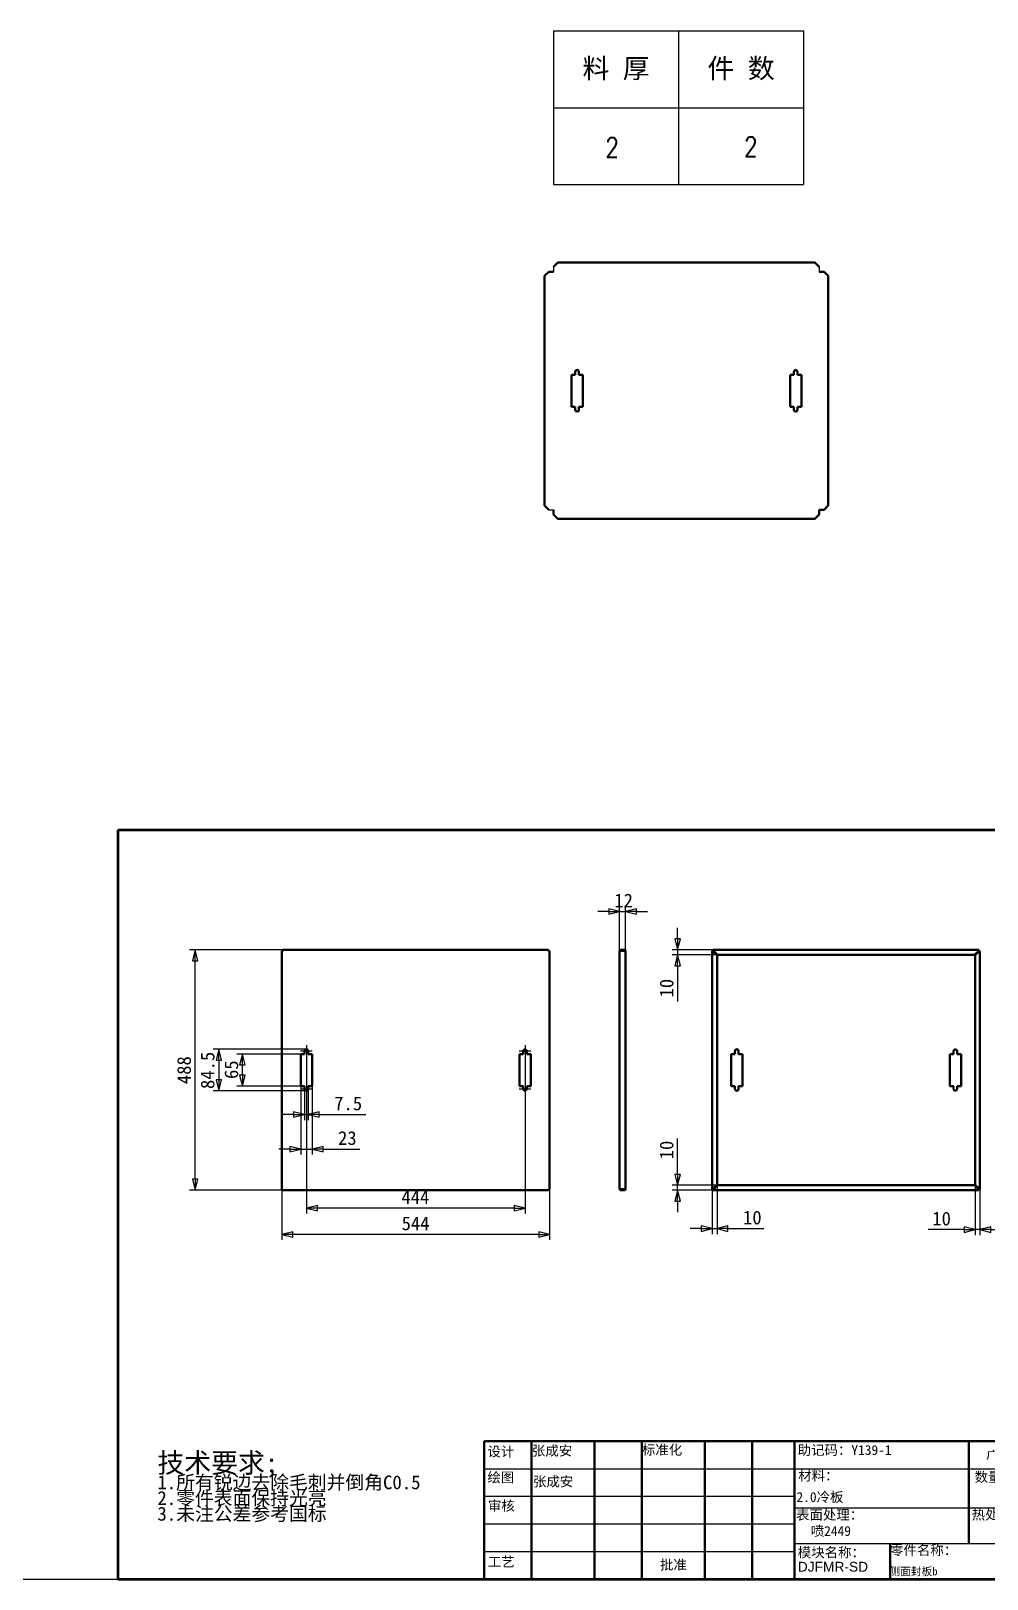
# Model space of a CAD drawing. Header units: millimetres. Extents: x 1521 to 290450, y -90694 to 6693.
# Drawn here: x 13728 to 15669, y 2398 to 5541 of the extents above; entities that cross this region are included whole.
import ezdxf
from ezdxf.enums import TextEntityAlignment as Align

# ---------------------------------------------------------------- set-up
doc = ezdxf.new("R2010")
doc.units = ezdxf.units.MM
doc.linetypes.add('CHAIN', pattern=[0.3543, 0.2362, -0.0295, 0.0591, -0.0295])
for name, color, linetype, lineweight, true_color in [('中心标记 (ISO)', 1, 'Continuous', 25, 0xff0000), ('中心线 (ISO)', 1, 'Continuous', 25, 0xff0000), ('尺寸 (ISO)', 5, 'Continuous', 25, 0x0000ff)]:
    doc.layers.add(name, color=color, linetype=linetype, lineweight=lineweight, true_color=true_color)
for name, color, linetype, lineweight in [('可见 (ISO)', 7, 'Continuous', 50), ('图框 (ISO)', 7, 'Continuous', 70), ('标题 (ISO)', 7, 'Continuous', 50), ('符号 (ISO)', 7, 'Continuous', 25)]:
    doc.layers.add(name, color=color, linetype=linetype, lineweight=lineweight)
doc.styles.add('DIM', font='romans.shx', dxfattribs={"width": 0.8, "bigfont": 'bigfont.shx'})
doc.styles.get("Standard").update_dxf_attribs({"font": 'arial.ttf'})
doc.styles.add('文本样式126', font='simfang.ttf', dxfattribs={"width": 1.3})
doc.styles.add('文本样式19', font='tahoma.ttf')
doc.styles.add('文本样式91', font='simfang.ttf')
doc.styles.add('注释文本 (ISO)', font='simfang.ttf')
doc.dimstyles.new('默认 (GB)', dxfattribs={"dimscale": 11.111111, "dimtxt": 2.5, "dimasz": 2, "dimexe": 1, "dimexo": 0, "dimgap": 0.75, "dimtad": 1, "dimtoh": 1, "dimrnd": 1e-08, "dimdsep": 46, "dimtxsty": '注释文本 (ISO)', "dimblk": 'Filled-2', "dimcen": 0.09, "dimdle": 10, "dimclrd": 256, "dimclre": 256, "dimclrt": 256, "dimaunit": 1, "dimadec": 3, "dimazin": 2, "dimtfac": 0.52, "dimtmove": 0, "dimatfit": 3, "dimldrblk": 'Filled-1', "dimfxl": 0, "dimtolj": 1, "dimlwd": -1, "dimlwe": -1, "dimarcsym": 0})

# ---------------------------------------------------------------- blocks, each defined once
blk = doc.blocks.new('图框 A3-A4')
at = {"layer": '图框 (ISO)'}
for p, q in [((287, 200), (10, 200)), ((10, 200), (10, 10)), ((287, 10), (287, 200)), ((10, 10), (287, 10))]:
    blk.add_line(p, q, dxfattribs=at)
blk = doc.blocks.new('标题栏 GB1')
at = {"layer": '标题 (ISO)'}
for p, q in [((194.57, 65.23), (194.57, 72.23)), ((194.57, 72.23), (378.57, 72.23)), ((206.57, 65.23), (206.57, 72.23)), ((222.57, 65.23), (222.57, 72.23)), ((234.57, 65.23), (234.57, 72.23)), ((250.57, 65.23), (250.57, 72.23)), ((262.57, 65.23), (262.57, 72.23)), ((273.31, 65.23), (273.31, 72.23)), ((317.57, 65.23), (317.57, 72.23)), ((378.57, 72.23), (378.57, 65.23)), ((194.57, 37.23), (194.57, 65.23)), ((206.57, 37.23), (206.57, 65.23)), ((222.57, 44.23), (222.57, 65.23)), ((234.57, 37.23), (234.57, 65.23)), ((250.57, 37.23), (250.57, 65.23)), ((262.57, 37.23), (262.57, 65.23)), ((273.31, 65.23), (273.31, 37.23)), ((317.57, 55.23), (317.57, 65.23)), ((378.57, 65.23), (378.57, 37.23)), ((317.57, 55.23), (317.57, 46.23)), ((366.57, 53.06), (362.57, 52.06)), ((362.57, 52.06), (362.57, 49.06)), ((366.57, 48.06), (366.57, 53.06)), ((362.57, 49.06), (366.57, 48.06)), ((222.57, 44.23), (222.57, 37.23)), ((297.57, 46.23), (297.57, 37.23)), ((378.57, 37.23), (194.57, 37.23))]:
    blk.add_line(p, q, dxfattribs=at)
at = {"layer": '标题 (ISO)', "lineweight": 25}
for p, q in [((194.57, 65.23), (273.31, 65.23)), ((273.31, 65.23), (378.57, 65.23)), ((194.57, 58.23), (273.31, 58.23)), ((332.57, 55.23), (273.31, 55.23)), ((332.57, 55.23), (378.57, 55.23)), ((360.57, 55.23), (360.57, 46.23)), ((194.57, 51.23), (273.31, 51.23)), ((372.58, 53.56), (372.58, 47.56)), ((361.32, 50.56), (367.88, 50.56)), ((368.55, 50.56), (370.07, 50.56)), ((370.07, 50.56), (376.97, 50.56)), ((194.57, 44.23), (273.31, 44.23)), ((273.31, 46.23), (378.57, 46.23)), ((360.57, 46.23), (360.57, 37.23))]:
    blk.add_line(p, q, dxfattribs=at)
at = {"layer": '标题 (ISO)', "lineweight": 50}
blk.add_line((332.57, 65.23), (332.57, 37.23), dxfattribs=at)
at = {"layer": '标题 (ISO)'}
for radius in [2.5, 1.5]:
    blk.add_circle((372.57, 50.56), radius, dxfattribs=at)
at = {"layer": '标题 (ISO)', "style": '文本样式126', "width": 1.3}
blk.add_text('广州富锐机器人智能科技有限公司', height=2, dxfattribs=at).set_placement((348.5, 68.73), align=Align.MIDDLE_CENTER)
at = {"layer": '标题 (ISO)', "char_height": 2.5, "style": '注释文本 (ISO)'}
for s, insert, attachment_point in [('\\f仿宋|b0|i0;设计', (195.38, 70.83), 1), ('张成安', (206.66, 71.05), 1), ('\\f仿宋|b0|i0;标准化', (234.57, 71.28), 1), ('助记码：Y139-1', (274.11, 71.21), 1), ('\\f仿宋|b0|i0;绘图', (195.35, 64.28), 1), ('张成安', (206.92, 63.22), 1), ('\\f仿宋|b0|i0;材料：', (274.24, 64.72), 1), ('\\f仿宋|b0|i0;数量：', (319.04, 64.37), 1), ('\\f仿宋|b0|i0;审核', (195.48, 57.07), 1), ('\\f仿宋|b0|i0;热处理：', (318.29, 54.82), 1), ('\\f仿宋|b0|i0;零件名称：', (297.57, 45.8), 1), ('\\f仿宋|b0|i0;零件代号：', (333.25, 45.9), 1), ('\\f仿宋|b0|i0;批准', (242.57, 40.73), 5)]:
    blk.add_mtext(s, dxfattribs=dict(at, insert=insert, attachment_point=attachment_point))
at = {"layer": '标题 (ISO)', "char_height": 2.5, "attachment_point": 1, "line_spacing_factor": 0.872369, "style": '注释文本 (ISO)'}
for s, insert in [('设备名称：\\P\\fArial|b0|i0;\\H2.5000;DJFMR-1 智能设备', (333.96, 63.91)), ('模块名称：\\P\\fArial|b0|i0;\\H2.5000;DJFMR-SD', (274.14, 45.23))]:
    blk.add_mtext(s, dxfattribs=dict(at, insert=insert))
at = {"layer": '标题 (ISO)', "char_height": 2.5, "attachment_point": 1, "style": '注释文本 (ISO)'}
for s, insert, width in [('\\f仿宋|b0|i0;表面处理：', (273.7, 54.78), 18.7135), ('\\f仿宋|b0|i0;工艺', (195.45, 42.85), 7.4854), ('  共 1 套', (358.32, 43.18), 17.7919)]:
    blk.add_mtext(s, dxfattribs=dict(at, insert=insert, width=width))
at = {"layer": '标题 (ISO)', "insert": (333.72, 52.22), "char_height": 2, "width": 27.2374, "attachment_point": 1, "line_spacing_factor": 0.856364, "style": '注释文本 (ISO)'}
blk.add_mtext('\\f仿宋|b0|i0;\\H2.0000;共7 张 第1 张', dxfattribs=at)
at = {"layer": '标题 (ISO)'}
for tag, p, height, style in [('材料_001', (273.82, 56.78), 2.5, '注释文本 (ISO)'), ('零件代号_001', (297.34, 38.19), 2, '文本样式91'), ('描述_001', (333.22, 38.74), 2, '文本样式91')]:
    blk.add_attdef(tag, p, '', height=height, dxfattribs=dict(at, style=style))
at = {"layer": '标题 (ISO)', "style": '文本样式91'}
blk.add_attdef('热处理', text='', height=2, dxfattribs=at).set_placement((318.2, 50.63), align=Align.TOP_LEFT)
at = {"layer": '标题 (ISO)', "style": '文本样式19'}
for tag, p in [('工程核准人', (256.57, 40.73)), ('工程批准日期', (267.94, 40.73))]:
    blk.add_attdef(tag, text='', height=1, dxfattribs=at).set_placement(p, align=Align.MIDDLE_CENTER)
blk = doc.blocks.new('Filled-2')
at = {"color": 0}
for p, q in [((0, 0), (-1, 0.25)), ((-1, 0.25), (-1, -0.25)), ((-1, 0), (0, 0)), ((-1, -0.25), (0, 0))]:
    blk.add_line(p, q, dxfattribs=at)
at = {"color": 0, "flags": 128}
blk.add_lwpolyline([(-1, -0.25), (0, 0), (-1, 0.25), (-1, -0.25)], dxfattribs=at)
at = {"color": 0}
blk.add_solid([(-1, -0.25), (0, 0), (-1, 0.25), (-1, -0.25)], dxfattribs=at)
blk = doc.blocks.new('*D70')
at = {"layer": 'Defpoints', "color": 0, "transparency": 16777216}
for p in [(14237.2, 3189.8), (14781.2, 3189.8), (14237.2, 3097.7)]:
    blk.add_point(p, dxfattribs=at)
at = {"layer": '尺寸 (ISO)', "transparency": 16777216}
for p, q in [((14237.2, 3189.8), (14237.2, 3086.6)), ((14781.2, 3189.8), (14781.2, 3086.6)), ((14759, 3097.7), (14259.4, 3097.7))]:
    blk.add_line(p, q, dxfattribs=at)
at = {"layer": '尺寸 (ISO)', "transparency": 16777216, "xscale": 22.22222222222222, "yscale": 22.22222222222222, "zscale": 22.22222222222222, "rotation": 180}
blk.add_blockref('Filled-2', (14237.2, 3097.7), dxfattribs=at)
at = {"layer": '尺寸 (ISO)', "transparency": 16777216, "xscale": 22.22222222222222, "yscale": 22.22222222222222, "zscale": 22.22222222222222}
blk.add_blockref('Filled-2', (14781.2, 3097.7), dxfattribs=at)
at = {"layer": '尺寸 (ISO)', "transparency": 16777216, "insert": (14480.6, 3134.1), "char_height": 27.78, "attachment_point": 1, "style": '注释文本 (ISO)'}
blk.add_mtext('\\A1;544', dxfattribs=at)
blk = doc.blocks.new('Filled-1')
at = {"color": 0}
for p, q in [((0, 0), (-1, 0.125)), ((-1, 0.125), (-1, -0.125)), ((-1, 0), (0, 0)), ((-1, -0.125), (0, 0))]:
    blk.add_line(p, q, dxfattribs=at)
at = {"color": 0, "flags": 128}
blk.add_lwpolyline([(-1, -0.125), (0, 0), (-1, 0.125), (-1, -0.125)], dxfattribs=at)
at = {"color": 0}
blk.add_solid([(-1, -0.125), (0, 0), (-1, 0.125), (-1, -0.125)], dxfattribs=at)
blk = doc.blocks.new('*D71')
at = {"layer": 'Defpoints', "color": 0, "transparency": 16777216}
for p in [(14061.2, 3675.4), (14239.6, 3675.4), (14239.6, 3187.4)]:
    blk.add_point(p, dxfattribs=at)
at = {"layer": '尺寸 (ISO)', "transparency": 16777216}
for p, q in [((14239.6, 3675.4), (14050.1, 3675.4)), ((14061.2, 3209.6), (14061.2, 3653.2)), ((14239.6, 3187.4), (14050.1, 3187.4))]:
    blk.add_line(p, q, dxfattribs=at)
at = {"layer": '尺寸 (ISO)', "transparency": 16777216, "xscale": 22.22222222222222, "yscale": 22.22222222222222, "zscale": 22.22222222222222}
for p, rotation in [((14061.2, 3675.4), 90), ((14061.2, 3187.4), 270)]:
    blk.add_blockref('Filled-2', p, dxfattribs=dict(at, rotation=rotation))
at = {"layer": '尺寸 (ISO)', "transparency": 16777216, "insert": (14024.8, 3402.8), "char_height": 27.78, "attachment_point": 1, "rotation": 90, "style": '注释文本 (ISO)'}
blk.add_mtext('\\A1;488', dxfattribs=at)
blk = doc.blocks.new('*D72')
at = {"layer": 'Defpoints', "color": 0, "transparency": 16777216}
for p in [(14157.2, 3463.9), (14275.7, 3463.9), (14275.7, 3398.9)]:
    blk.add_point(p, dxfattribs=at)
at = {"layer": '尺寸 (ISO)', "transparency": 16777216}
for p, q in [((14275.7, 3463.9), (14146.1, 3463.9)), ((14157.2, 3421.1), (14157.2, 3441.7)), ((14275.7, 3398.9), (14146.1, 3398.9))]:
    blk.add_line(p, q, dxfattribs=at)
at = {"layer": '尺寸 (ISO)', "transparency": 16777216, "xscale": 22.22222222222222, "yscale": 22.22222222222222, "zscale": 22.22222222222222}
for p, rotation in [((14157.2, 3463.9), 90), ((14157.2, 3398.9), 270)]:
    blk.add_blockref('Filled-2', p, dxfattribs=dict(at, rotation=rotation))
at = {"layer": '尺寸 (ISO)', "transparency": 16777216, "insert": (14120.8, 3413.2), "char_height": 27.78, "attachment_point": 1, "rotation": 90, "style": '注释文本 (ISO)'}
blk.add_mtext('\\A1;65', dxfattribs=at)
blk = doc.blocks.new('*D73')
at = {"layer": 'Defpoints', "color": 0, "transparency": 16777216}
for p in [(15111.1, 3189.5), (15121.1, 3198.3), (15121.1, 3109.5)]:
    blk.add_point(p, dxfattribs=at)
at = {"layer": '尺寸 (ISO)', "transparency": 16777216}
for p, q in [((15111.1, 3189.5), (15111.1, 3098.3)), ((15121.1, 3198.3), (15121.1, 3098.3)), ((15088.9, 3109.5), (15066.6, 3109.5)), ((15111.1, 3109.5), (15121.1, 3109.5)), ((15143.3, 3109.5), (15216.2, 3109.5))]:
    blk.add_line(p, q, dxfattribs=at)
at = {"layer": '尺寸 (ISO)', "transparency": 16777216, "xscale": 22.22222222222222, "yscale": 22.22222222222222, "zscale": 22.22222222222222}
blk.add_blockref('Filled-2', (15111.1, 3109.5), dxfattribs=at)
at = {"layer": '尺寸 (ISO)', "transparency": 16777216, "xscale": 22.22222222222222, "yscale": 22.22222222222222, "zscale": 22.22222222222222, "rotation": 180}
blk.add_blockref('Filled-2', (15121.1, 3109.5), dxfattribs=at)
at = {"layer": '尺寸 (ISO)', "transparency": 16777216, "insert": (15173.9, 3145.9), "char_height": 27.78, "attachment_point": 1, "style": '注释文本 (ISO)'}
blk.add_mtext('\\A1;10', dxfattribs=at)
blk = doc.blocks.new('*D74')
at = {"layer": 'Defpoints', "color": 0, "transparency": 16777216}
for p in [(15645.1, 3198.3), (15655.1, 3189.5), (15655.1, 3107.4)]:
    blk.add_point(p, dxfattribs=at)
at = {"layer": '尺寸 (ISO)', "transparency": 16777216}
for p, q in [((15645.1, 3198.3), (15645.1, 3096.3)), ((15655.1, 3189.5), (15655.1, 3096.3)), ((15622.9, 3107.4), (15550, 3107.4)), ((15655.1, 3107.4), (15645.1, 3107.4)), ((15677.3, 3107.4), (15699.5, 3107.4))]:
    blk.add_line(p, q, dxfattribs=at)
at = {"layer": '尺寸 (ISO)', "transparency": 16777216, "xscale": 22.22222222222222, "yscale": 22.22222222222222, "zscale": 22.22222222222222}
blk.add_blockref('Filled-2', (15645.1, 3107.4), dxfattribs=at)
at = {"layer": '尺寸 (ISO)', "transparency": 16777216, "xscale": 22.22222222222222, "yscale": 22.22222222222222, "zscale": 22.22222222222222, "rotation": 180}
blk.add_blockref('Filled-2', (15655.1, 3107.4), dxfattribs=at)
at = {"layer": '尺寸 (ISO)', "transparency": 16777216, "insert": (15558.3, 3143.8), "char_height": 27.78, "attachment_point": 1, "style": '注释文本 (ISO)'}
blk.add_mtext('\\A1;10', dxfattribs=at)
blk = doc.blocks.new('*D75')
at = {"layer": 'Defpoints', "color": 0, "transparency": 16777216}
for p in [(15041.1, 3187.4), (15113.1, 3187.4), (15121.9, 3197.4)]:
    blk.add_point(p, dxfattribs=at)
at = {"layer": '尺寸 (ISO)', "transparency": 16777216}
for p, q in [((15041.1, 3219.6), (15041.1, 3292.5)), ((15121.9, 3197.4), (15030, 3197.4)), ((15113.1, 3187.4), (15030, 3187.4)), ((15041.1, 3187.4), (15041.1, 3197.4)), ((15041.1, 3165.2), (15041.1, 3143))]:
    blk.add_line(p, q, dxfattribs=at)
at = {"layer": '尺寸 (ISO)', "transparency": 16777216, "xscale": 22.22222222222222, "yscale": 22.22222222222222, "zscale": 22.22222222222222}
for p, rotation in [((15041.1, 3197.4), 270), ((15041.1, 3187.4), 90)]:
    blk.add_blockref('Filled-2', p, dxfattribs=dict(at, rotation=rotation))
at = {"layer": '尺寸 (ISO)', "transparency": 16777216, "insert": (15004.7, 3250.2), "char_height": 27.78, "attachment_point": 1, "rotation": 90, "style": '注释文本 (ISO)'}
blk.add_mtext('\\A1;10', dxfattribs=at)
blk = doc.blocks.new('*D76')
at = {"layer": 'Defpoints', "color": 0, "transparency": 16777216}
for p in [(15041.1, 3675.4), (15113.1, 3675.4), (15121.9, 3665.4)]:
    blk.add_point(p, dxfattribs=at)
at = {"layer": '尺寸 (ISO)', "transparency": 16777216}
for p, q in [((15041.1, 3697.6), (15041.1, 3719.9)), ((15113.1, 3675.4), (15030, 3675.4)), ((15121.9, 3665.4), (15030, 3665.4)), ((15041.1, 3675.4), (15041.1, 3665.4)), ((15041.1, 3643.2), (15041.1, 3570.3))]:
    blk.add_line(p, q, dxfattribs=at)
at = {"layer": '尺寸 (ISO)', "transparency": 16777216, "xscale": 22.22222222222222, "yscale": 22.22222222222222, "zscale": 22.22222222222222}
for p, rotation in [((15041.1, 3675.4), 270), ((15041.1, 3665.4), 90)]:
    blk.add_blockref('Filled-2', p, dxfattribs=dict(at, rotation=rotation))
at = {"layer": '尺寸 (ISO)', "transparency": 16777216, "insert": (15004.7, 3578.7), "char_height": 27.78, "attachment_point": 1, "rotation": 90, "style": '注释文本 (ISO)'}
blk.add_mtext('\\A1;10', dxfattribs=at)
blk = doc.blocks.new('*D77')
at = {"layer": 'Defpoints', "color": 0, "transparency": 16777216}
for p in [(14935.3, 3753.4), (14923.3, 3672.2), (14935.3, 3673)]:
    blk.add_point(p, dxfattribs=at)
at = {"layer": '尺寸 (ISO)', "transparency": 16777216}
for p, q in [((14901.1, 3753.4), (14878.8, 3753.4)), ((14923.3, 3672.2), (14923.3, 3764.5)), ((14923.3, 3753.4), (14935.3, 3753.4)), ((14935.3, 3673), (14935.3, 3764.5)), ((14957.5, 3753.4), (14979.7, 3753.4))]:
    blk.add_line(p, q, dxfattribs=at)
at = {"layer": '尺寸 (ISO)', "transparency": 16777216, "xscale": 22.22222222222222, "yscale": 22.22222222222222, "zscale": 22.22222222222222}
blk.add_blockref('Filled-2', (14923.3, 3753.4), dxfattribs=at)
at = {"layer": '尺寸 (ISO)', "transparency": 16777216, "xscale": 22.22222222222222, "yscale": 22.22222222222222, "zscale": 22.22222222222222, "rotation": 180}
blk.add_blockref('Filled-2', (14935.3, 3753.4), dxfattribs=at)
at = {"layer": '尺寸 (ISO)', "transparency": 16777216, "insert": (14912.5, 3789.5), "char_height": 27.78, "attachment_point": 1, "style": '注释文本 (ISO)'}
blk.add_mtext('\\A1;12', dxfattribs=at)
blk = doc.blocks.new('*D78')
at = {"layer": 'Defpoints', "color": 0, "transparency": 16777216}
for p in [(14287.2, 3473.7), (14109.2, 3389.2), (14287.2, 3389.2)]:
    blk.add_point(p, dxfattribs=at)
at = {"layer": '尺寸 (ISO)', "transparency": 16777216}
for p, q in [((14287.2, 3473.7), (14098.1, 3473.7)), ((14109.2, 3451.4), (14109.2, 3411.4)), ((14287.2, 3389.2), (14098.1, 3389.2))]:
    blk.add_line(p, q, dxfattribs=at)
at = {"layer": '尺寸 (ISO)', "transparency": 16777216, "xscale": 22.22222222222222, "yscale": 22.22222222222222, "zscale": 22.22222222222222}
for p, rotation in [((14109.2, 3473.7), 90), ((14109.2, 3389.2), 270)]:
    blk.add_blockref('Filled-2', p, dxfattribs=dict(at, rotation=rotation))
at = {"layer": '尺寸 (ISO)', "transparency": 16777216, "insert": (14072.6, 3392.9), "char_height": 27.78, "attachment_point": 1, "rotation": 90, "style": '注释文本 (ISO)'}
blk.add_mtext('\\A1;84.5', dxfattribs=at)
blk = doc.blocks.new('*D79')
at = {"layer": 'Defpoints', "color": 0, "transparency": 16777216}
for p in [(14287.2, 3389.2), (14731.2, 3389.2), (14287.2, 3151.1)]:
    blk.add_point(p, dxfattribs=at)
at = {"layer": '尺寸 (ISO)', "transparency": 16777216}
for p, q in [((14287.2, 3389.2), (14287.2, 3140)), ((14731.2, 3389.2), (14731.2, 3140)), ((14709, 3151.1), (14309.4, 3151.1))]:
    blk.add_line(p, q, dxfattribs=at)
at = {"layer": '尺寸 (ISO)', "transparency": 16777216, "xscale": 22.22222222222222, "yscale": 22.22222222222222, "zscale": 22.22222222222222, "rotation": 180}
blk.add_blockref('Filled-2', (14287.2, 3151.1), dxfattribs=at)
at = {"layer": '尺寸 (ISO)', "transparency": 16777216, "xscale": 22.22222222222222, "yscale": 22.22222222222222, "zscale": 22.22222222222222}
blk.add_blockref('Filled-2', (14731.2, 3151.1), dxfattribs=at)
at = {"layer": '尺寸 (ISO)', "transparency": 16777216, "insert": (14480.1, 3187.2), "char_height": 27.78, "attachment_point": 1, "style": '注释文本 (ISO)'}
blk.add_mtext('\\A1;444', dxfattribs=at)
blk = doc.blocks.new('*D80')
at = {"layer": 'Defpoints', "color": 0, "transparency": 16777216}
for p in [(14275.7, 3398.9), (14298.7, 3398.9), (14298.7, 3270.9)]:
    blk.add_point(p, dxfattribs=at)
at = {"layer": '尺寸 (ISO)', "transparency": 16777216}
for p, q in [((14275.7, 3398.9), (14275.7, 3259.8)), ((14298.7, 3398.9), (14298.7, 3259.8)), ((14253.5, 3270.9), (14231.2, 3270.9)), ((14275.7, 3270.9), (14298.7, 3270.9)), ((14320.9, 3270.9), (14395.8, 3270.9))]:
    blk.add_line(p, q, dxfattribs=at)
at = {"layer": '尺寸 (ISO)', "transparency": 16777216, "xscale": 22.22222222222222, "yscale": 22.22222222222222, "zscale": 22.22222222222222}
blk.add_blockref('Filled-2', (14275.7, 3270.9), dxfattribs=at)
at = {"layer": '尺寸 (ISO)', "transparency": 16777216, "xscale": 22.22222222222222, "yscale": 22.22222222222222, "zscale": 22.22222222222222, "rotation": 180}
blk.add_blockref('Filled-2', (14298.7, 3270.9), dxfattribs=at)
at = {"layer": '尺寸 (ISO)', "transparency": 16777216, "insert": (14351.5, 3307.3), "char_height": 27.78, "attachment_point": 1, "style": '注释文本 (ISO)'}
blk.add_mtext('\\A1;23', dxfattribs=at)
blk = doc.blocks.new('*D81')
at = {"layer": 'Defpoints', "color": 0, "transparency": 16777216}
for p in [(14283.4, 3392.9), (14290.9, 3392.9), (14290.9, 3341.1)]:
    blk.add_point(p, dxfattribs=at)
at = {"layer": '尺寸 (ISO)', "transparency": 16777216}
for p, q in [((14283.4, 3392.9), (14283.4, 3329.9)), ((14290.9, 3392.9), (14290.9, 3329.9)), ((14261.2, 3341.1), (14239, 3341.1)), ((14283.4, 3341.1), (14290.9, 3341.1)), ((14313.2, 3341.1), (14407.9, 3341.1))]:
    blk.add_line(p, q, dxfattribs=at)
at = {"layer": '尺寸 (ISO)', "transparency": 16777216, "xscale": 22.22222222222222, "yscale": 22.22222222222222, "zscale": 22.22222222222222}
blk.add_blockref('Filled-2', (14283.4, 3341.1), dxfattribs=at)
at = {"layer": '尺寸 (ISO)', "transparency": 16777216, "xscale": 22.22222222222222, "yscale": 22.22222222222222, "zscale": 22.22222222222222, "rotation": 180}
blk.add_blockref('Filled-2', (14290.9, 3341.1), dxfattribs=at)
at = {"layer": '尺寸 (ISO)', "transparency": 16777216, "insert": (14343.7, 3377.6), "char_height": 27.78, "attachment_point": 1, "style": '注释文本 (ISO)'}
blk.add_mtext('\\A1;7.5', dxfattribs=at)
blk = doc.blocks.new('加工')
at = {"layer": '符号 (ISO)', "insert": (-36.68, 11.05), "char_height": 2.5, "width": 80.4946, "attachment_point": 1, "line_spacing_factor": 0.683636, "style": '注释文本 (ISO)'}
blk.add_mtext('{\\H2x;技术要求;\\P\\H0.7x;1.所有锐边去除毛刺并倒角C0.5\\H2.12498x; \\H0.47059x;\\P2.零件表面保持光亮\\H1.84035x; \\H0.54337x;\\P3.未注公差参考国标\\H1.80945x; }', dxfattribs=at)
blk = doc.blocks.new('*T23')
at = {"color": 0, "linetype": 'ByBlock', "lineweight": -2, "transparency": 16777216}
for p, q in [((0, 0), (127, 0)), ((0, 0), (0, -78)), ((63.5, 0), (63.5, -78)), ((127, 0), (127, -78)), ((0, -39), (127, -39)), ((0, -78), (127, -78))]:
    blk.add_line(p, q, dxfattribs=at)
at = {"color": 0, "transparency": 16777216, "char_height": 10, "width": 60.5, "attachment_point": 5}
for s, insert in [('{\\fSimSun|b0|i0|c134|p2;料 厚}', (31.75, -19.5)), ('{\\fSimSun|b0|i0|c134|p2;件 数}', (95.25, -19.5))]:
    blk.add_mtext(s, dxfattribs=dict(at, insert=insert))
blk = doc.blocks.new('拆图参数')
blk.add_blockref('*T23', (-63.5, 78))
at = {"style": 'DIM', "width": 0.8}
blk.add_attdef('6', text='', height=10, dxfattribs=at).set_placement((-37.13, 18.91), align=Align.MIDDLE_LEFT)
blk.add_attdef('1', text='', height=10, dxfattribs=at).set_placement((36.65, 19.27), align=Align.MIDDLE_CENTER)

msp = doc.modelspace()

# ---------------------------------------------------------------- linework, layer by layer
for p, q in [((14789.3506, 5061.7662), (14789.3506, 5051.7662)), ((15328.3506, 5061.7662), (15328.3506, 5051.7662)), ((14779.3506, 4568.7662), (14789.3506, 4568.7662)), ((1520.9678, 2398.204), (20157.7251, 2398.204))]:
    msp.add_line(p, q)
at = {"layer": '中心标记 (ISO)', "linetype": 'CHAIN', "ltscale": 3.264072}
for p, q in [((14298.9409, 3469.9069), (14275.4409, 3469.9069)), ((14742.9409, 3469.9069), (14719.4409, 3469.9069)), ((14298.9409, 3392.9069), (14275.4409, 3392.9069)), ((14742.9409, 3392.9069), (14719.4409, 3392.9069))]:
    msp.add_line(p, q, dxfattribs=at)
at = {"layer": '中心线 (ISO)', "linetype": 'CHAIN', "ltscale": 13.959443}
for p, q in [((14287.1909, 3481.6569), (14287.1909, 3381.1569)), ((14731.1909, 3481.6569), (14731.1909, 3381.1569))]:
    msp.add_line(p, q, dxfattribs=at)
at = {"layer": '可见 (ISO)'}
for p, q in [((14779.3506, 5051.7662), (14789.3506, 5051.7662)), ((15328.3506, 5051.7662), (15338.3506, 5051.7662)), ((14825.3506, 4842.7662), (14833.1006, 4842.7662)), ((14825.3506, 4777.7662), (14825.3506, 4842.7662)), ((14833.1006, 4842.7662), (14833.1006, 4848.7662)), ((14840.6006, 4848.7662), (14840.6006, 4842.7662)), ((14840.6006, 4842.7662), (14848.3506, 4842.7662)), ((14848.3506, 4842.7662), (14848.3506, 4777.7662)), ((15269.3506, 4842.7662), (15277.1006, 4842.7662)), ((15269.3506, 4777.7662), (15269.3506, 4842.7662)), ((15277.1006, 4842.7662), (15277.1006, 4848.7662)), ((15284.6006, 4848.7662), (15284.6006, 4842.7662)), ((15284.6006, 4842.7662), (15292.3506, 4842.7662)), ((15292.3506, 4842.7662), (15292.3506, 4777.7662)), ((14833.1006, 4777.7662), (14825.3506, 4777.7662)), ((14833.1006, 4771.7662), (14833.1006, 4777.7662)), ((14848.3506, 4777.7662), (14840.6006, 4777.7662)), ((14840.6006, 4777.7662), (14840.6006, 4771.7662)), ((15277.1006, 4777.7662), (15269.3506, 4777.7662)), ((15277.1006, 4771.7662), (15277.1006, 4777.7662)), ((15292.3506, 4777.7662), (15284.6006, 4777.7662)), ((15284.6006, 4777.7662), (15284.6006, 4771.7662)), ((14789.3506, 4558.7662), (14789.3506, 4568.7662)), ((15328.3506, 4568.7662), (15328.3506, 4558.7662)), ((15338.3506, 4568.7662), (15328.3506, 4568.7662)), ((14237.1909, 3673.3584), (14237.1909, 3673.0069)), ((14238.3909, 3673.3584), (14237.1909, 3673.3584)), ((14239.5909, 3673.0069), (14237.1909, 3673.0069)), ((14237.1909, 3189.8069), (14237.1909, 3673.0069)), ((14238.7424, 3673.0069), (14238.3909, 3673.3584)), ((14238.3909, 3673.0069), (14238.3909, 3673.3584)), ((14239.5909, 3675.4069), (14239.2395, 3675.4069)), ((14239.2395, 3674.2069), (14239.2395, 3675.4069)), ((14239.5909, 3673.8555), (14239.2395, 3674.2069)), ((14239.5909, 3674.2069), (14239.2395, 3674.2069)), ((14239.5909, 3675.4069), (14239.5909, 3673.0069)), ((14239.5909, 3675.4069), (14778.7909, 3675.4069)), ((14779.1424, 3675.4069), (14778.7909, 3675.4069)), ((14778.7909, 3673.0069), (14778.7909, 3675.4069)), ((14778.7909, 3673.8555), (14779.1424, 3674.2069)), ((14778.7909, 3674.2069), (14779.1424, 3674.2069)), ((14781.1909, 3673.0069), (14778.7909, 3673.0069)), ((14779.1424, 3674.2069), (14779.1424, 3675.4069)), ((14779.6395, 3673.0069), (14779.9909, 3673.3584)), ((14779.9909, 3673.3584), (14781.1909, 3673.3584)), ((14779.9909, 3673.0069), (14779.9909, 3673.3584)), ((14781.1909, 3673.0069), (14781.1909, 3673.3584)), ((14781.1909, 3673.0069), (14781.1909, 3189.8069)), ((14923.9852, 3673.0069), (14923.2822, 3673.0069)), ((14923.2822, 3673.0069), (14923.2822, 3672.1584)), ((14923.2822, 3190.6555), (14923.2822, 3672.1584)), ((14932.8822, 3675.4069), (14925.6822, 3675.4069)), ((14932.8822, 3674.2069), (14925.6822, 3674.2069)), ((14925.6822, 3673.3584), (14932.8822, 3673.3584)), ((14932.8822, 3674.2069), (14932.8822, 3675.4069)), ((14932.8822, 3673.3584), (14932.8822, 3673.0069)), ((14935.2822, 3673.0069), (14932.8822, 3673.0069)), ((14935.2822, 3673.0069), (14935.2822, 3189.8069)), ((15111.0936, 3673.3584), (15112.2936, 3673.3584)), ((15111.0936, 3189.4555), (15111.0936, 3673.3584)), ((15112.2936, 3673.3584), (15113.4936, 3672.1584)), ((15113.4936, 3673.0069), (15112.6451, 3673.0069)), ((15113.1422, 3674.2069), (15113.1422, 3675.4069)), ((15113.1422, 3675.4069), (15653.0451, 3675.4069)), ((15113.1422, 3674.2069), (15114.3422, 3673.0069)), ((15113.4936, 3673.0069), (15113.4936, 3673.8555)), ((15113.4936, 3672.1584), (15121.0936, 3664.5584)), ((15121.9422, 3665.4069), (15114.3422, 3673.0069)), ((15121.0936, 3664.5584), (15121.0936, 3198.2555)), ((15644.2451, 3665.4069), (15121.9422, 3665.4069)), ((15651.8451, 3673.0069), (15644.2451, 3665.4069)), ((15645.0936, 3664.5584), (15652.6936, 3672.1584)), ((15645.0936, 3198.2555), (15645.0936, 3664.5584)), ((15653.0451, 3674.2069), (15651.8451, 3673.0069)), ((15652.6936, 3673.0069), (15652.6936, 3673.8555)), ((15653.8936, 3673.3584), (15652.6936, 3672.1584)), ((15652.6936, 3673.0069), (15653.5422, 3673.0069)), ((15653.0451, 3675.4069), (15653.0451, 3674.2069)), ((15653.8936, 3673.3584), (15655.0936, 3673.3584)), ((15655.0936, 3673.3584), (15655.0936, 3189.4555)), ((14275.6909, 3463.9069), (14283.4409, 3463.9069)), ((14275.6909, 3398.9069), (14275.6909, 3463.9069)), ((14283.4409, 3463.9069), (14283.4409, 3469.9069)), ((14290.9409, 3469.9069), (14290.9409, 3463.9069)), ((14290.9409, 3463.9069), (14298.6909, 3463.9069)), ((14298.6909, 3463.9069), (14298.6909, 3398.9069)), ((14719.6909, 3463.9069), (14727.4409, 3463.9069)), ((14719.6909, 3398.9069), (14719.6909, 3463.9069)), ((14727.4409, 3463.9069), (14727.4409, 3469.9069)), ((14734.9409, 3469.9069), (14734.9409, 3463.9069)), ((14734.9409, 3463.9069), (14742.6909, 3463.9069)), ((14742.6909, 3463.9069), (14742.6909, 3398.9069)), ((15149.5936, 3463.9069), (15157.3436, 3463.9069)), ((15149.5936, 3398.9069), (15149.5936, 3463.9069)), ((15157.3436, 3463.9069), (15157.3436, 3469.9069)), ((15164.8436, 3469.9069), (15164.8436, 3463.9069)), ((15164.8436, 3463.9069), (15172.5936, 3463.9069)), ((15172.5936, 3463.9069), (15172.5936, 3398.9069)), ((15593.5936, 3398.9069), (15593.5936, 3463.9069)), ((15593.5936, 3463.9069), (15601.3436, 3463.9069)), ((15601.3436, 3463.9069), (15601.3436, 3469.9069)), ((15608.8436, 3469.9069), (15608.8436, 3463.9069)), ((15608.8436, 3463.9069), (15616.5936, 3463.9069)), ((15616.5936, 3463.9069), (15616.5936, 3398.9069)), ((14283.4409, 3398.9069), (14275.6909, 3398.9069)), ((14283.4409, 3392.9069), (14283.4409, 3398.9069)), ((14298.6909, 3398.9069), (14290.9409, 3398.9069)), ((14290.9409, 3398.9069), (14290.9409, 3392.9069)), ((14727.4409, 3398.9069), (14719.6909, 3398.9069)), ((14727.4409, 3392.9069), (14727.4409, 3398.9069)), ((14742.6909, 3398.9069), (14734.9409, 3398.9069)), ((14734.9409, 3398.9069), (14734.9409, 3392.9069)), ((15157.3436, 3398.9069), (15149.5936, 3398.9069)), ((15157.3436, 3392.9069), (15157.3436, 3398.9069)), ((15172.5936, 3398.9069), (15164.8436, 3398.9069)), ((15164.8436, 3398.9069), (15164.8436, 3392.9069)), ((15601.3436, 3398.9069), (15593.5936, 3398.9069)), ((15601.3436, 3392.9069), (15601.3436, 3398.9069)), ((15616.5936, 3398.9069), (15608.8436, 3398.9069)), ((15608.8436, 3398.9069), (15608.8436, 3392.9069)), ((14237.1909, 3189.8069), (14237.1909, 3189.4555)), ((14237.1909, 3189.8069), (14239.5909, 3189.8069)), ((14238.3909, 3189.4555), (14237.1909, 3189.4555)), ((14238.7424, 3189.8069), (14238.3909, 3189.4555)), ((14238.3909, 3189.8069), (14238.3909, 3189.4555)), ((14239.5909, 3188.9584), (14239.2395, 3188.6069)), ((14239.5909, 3188.6069), (14239.2395, 3188.6069)), ((14239.2395, 3188.6069), (14239.2395, 3187.4069)), ((14239.2395, 3187.4069), (14239.5909, 3187.4069)), ((14239.5909, 3189.8069), (14239.5909, 3187.4069)), ((14778.7909, 3187.4069), (14239.5909, 3187.4069)), ((14778.7909, 3187.4069), (14778.7909, 3189.8069)), ((14778.7909, 3189.8069), (14781.1909, 3189.8069)), ((14778.7909, 3188.9584), (14779.1424, 3188.6069)), ((14778.7909, 3188.6069), (14779.1424, 3188.6069)), ((14778.7909, 3187.4069), (14779.1424, 3187.4069)), ((14779.1424, 3188.6069), (14779.1424, 3187.4069)), ((14779.6395, 3189.8069), (14779.9909, 3189.4555)), ((14779.9909, 3189.8069), (14779.9909, 3189.4555)), ((14779.9909, 3189.4555), (14781.1909, 3189.4555)), ((14781.1909, 3189.4555), (14781.1909, 3189.8069)), ((14923.2822, 3190.6555), (14923.2822, 3189.8069)), ((14923.9852, 3189.8069), (14923.2822, 3189.8069)), ((14932.8822, 3189.4555), (14925.6822, 3189.4555)), ((14932.8822, 3188.6069), (14925.6822, 3188.6069)), ((14925.6822, 3187.4069), (14932.8822, 3187.4069)), ((14932.8822, 3189.8069), (14932.8822, 3189.4555)), ((14932.8822, 3189.8069), (14935.2822, 3189.8069)), ((14932.8822, 3188.6069), (14932.8822, 3187.4069)), ((15112.2936, 3189.4555), (15111.0936, 3189.4555)), ((15112.2936, 3189.4555), (15113.4936, 3190.6555)), ((15113.4936, 3189.8069), (15112.6451, 3189.8069)), ((15113.1422, 3188.6069), (15114.3422, 3189.8069)), ((15113.1422, 3187.4069), (15113.1422, 3188.6069)), ((15653.0451, 3187.4069), (15113.1422, 3187.4069)), ((15121.0936, 3198.2555), (15113.4936, 3190.6555)), ((15113.4936, 3189.8069), (15113.4936, 3188.9584)), ((15114.3422, 3189.8069), (15121.9422, 3197.4069)), ((15121.9422, 3197.4069), (15644.2451, 3197.4069)), ((15644.2451, 3197.4069), (15651.8451, 3189.8069)), ((15652.6936, 3190.6555), (15645.0936, 3198.2555)), ((15653.0451, 3188.6069), (15651.8451, 3189.8069)), ((15653.8936, 3189.4555), (15652.6936, 3190.6555)), ((15652.6936, 3189.8069), (15652.6936, 3188.9584)), ((15652.6936, 3189.8069), (15653.5422, 3189.8069)), ((15653.0451, 3188.6069), (15653.0451, 3187.4069)), ((15655.0936, 3189.4555), (15653.8936, 3189.4555))]:
    msp.add_line(p, q, dxfattribs=at)
for points in [[(14789.3506, 5061.7662), (14797.8506, 5070.2662), (15319.8506, 5070.2662), (15328.3506, 5061.7662)], [(14779.3506, 4568.7662), (14770.8506, 4577.2662), (14770.8506, 5043.2662), (14779.3506, 5051.7662)], [(15338.3506, 5051.7662), (15346.8506, 5043.2662), (15346.8506, 4577.2662), (15338.3506, 4568.7662)], [(15328.3506, 4558.7662), (15319.8506, 4550.2662), (14797.8506, 4550.2662), (14789.3506, 4558.7662)]]:
    msp.add_lwpolyline(points, dxfattribs=at)
for centre, radius, start, end in [((14836.8506, 4848.7662), 3.75, 0, 180), ((15280.8506, 4848.7662), 3.75, 0, 180), ((14836.8506, 4771.7662), 3.75, 180, 0), ((15280.8506, 4771.7662), 3.75, 180, 0), ((14925.6822, 3673.0069), 1.2, 90, 170.6344608), ((14932.8822, 3673.0069), 2.4, 0, 90), ((14932.8822, 3673.0069), 1.2, 0, 90), ((14287.1909, 3469.9069), 3.75, 0, 180), ((14731.1909, 3469.9069), 3.75, 0, 180), ((15161.0936, 3469.9069), 3.75, 0, 180), ((15605.0936, 3469.9069), 3.75, 0, 180), ((14287.1909, 3392.9069), 3.75, 180, 0), ((14731.1909, 3392.9069), 3.75, 180, 0), ((15161.0936, 3392.9069), 3.75, 180, 0), ((15605.0936, 3392.9069), 3.75, 180, 0), ((14925.6822, 3189.8069), 1.2, 189.3655392, 270), ((14932.8822, 3189.8069), 2.4, 270, 0), ((14932.8822, 3189.8069), 1.2, 270, 0)]:
    msp.add_arc(centre, radius, start, end, dxfattribs=at)
for points, knots in [([(14925.6822, 3675.4069), (14924.8268, 3675.4069), (14923.9889, 3674.9108), (14923.5777, 3674.1606), (14923.3849, 3673.8088), (14923.2822, 3673.4081), (14923.2822, 3673.0069)], [0, 0, 0, 0, 1.069342983, 1.069342983, 1.069342983, 1.570796327, 1.570796327, 1.570796327, 1.570796327]), ([(14923.2822, 3672.1584), (14923.2822, 3672.5861), (14923.7784, 3673.0051), (14924.5286, 3673.2107), (14924.8803, 3673.3071), (14925.2811, 3673.3584), (14925.6822, 3673.3584)], [-1.570796327, -1.570796327, -1.570796327, -1.570796327, -0.501453344, -0.501453344, -0.501453344, 0, 0, 0, 0]), ([(15111.0936, 3673.3584), (15111.2921, 3673.2592), (15111.5898, 3673.1103), (15112.3399, 3672.7353), (15112.6917, 3672.5594), (15113.0925, 3672.359), (15113.4936, 3672.1584)], [0, 0, 0, 0, 1.069342983, 1.069342983, 1.069342983, 1.570796327, 1.570796327, 1.570796327, 1.570796327]), ([(15114.3422, 3673.0069), (15113.9144, 3673.8624), (15113.4955, 3674.7002), (15113.2899, 3675.1115), (15113.1935, 3675.3043), (15113.1627, 3675.3659), (15113.1422, 3675.4069)], [-1.570796327, -1.570796327, -1.570796327, -1.570796327, -0.501453344, -0.501453344, -0.501453344, 0, 0, 0, 0]), ([(15653.0451, 3675.4069), (15652.9459, 3675.2085), (15652.797, 3674.9108), (15652.4219, 3674.1606), (15652.2461, 3673.8088), (15652.0457, 3673.4081), (15651.8451, 3673.0069)], [0, 0, 0, 0, 1.069342983, 1.069342983, 1.069342983, 1.570796327, 1.570796327, 1.570796327, 1.570796327]), ([(15652.6936, 3672.1584), (15653.5491, 3672.5861), (15654.3869, 3673.0051), (15654.7981, 3673.2107), (15654.991, 3673.3071), (15655.0526, 3673.3379), (15655.0936, 3673.3584)], [-1.570796327, -1.570796327, -1.570796327, -1.570796327, -0.501453344, -0.501453344, -0.501453344, 0, 0, 0, 0]), ([(14925.6822, 3189.4555), (14924.8268, 3189.4555), (14923.9889, 3189.7035), (14923.5777, 3190.0786), (14923.3849, 3190.2545), (14923.2822, 3190.4549), (14923.2822, 3190.6555)], [0, 0, 0, 0, 1.069342983, 1.069342983, 1.069342983, 1.570796327, 1.570796327, 1.570796327, 1.570796327]), ([(14923.2822, 3189.8069), (14923.2822, 3188.9515), (14923.7784, 3188.1136), (14924.5286, 3187.7024), (14924.8803, 3187.5096), (14925.2811, 3187.4069), (14925.6822, 3187.4069)], [-1.570796327, -1.570796327, -1.570796327, -1.570796327, -0.501453344, -0.501453344, -0.501453344, 0, 0, 0, 0]), ([(15113.4936, 3190.6555), (15112.6382, 3190.2277), (15111.8003, 3189.8088), (15111.3891, 3189.6032), (15111.1963, 3189.5068), (15111.1347, 3189.476), (15111.0936, 3189.4555)], [-1.570796327, -1.570796327, -1.570796327, -1.570796327, -0.501453344, -0.501453344, -0.501453344, 0, 0, 0, 0]), ([(15113.1422, 3187.4069), (15113.2414, 3187.6054), (15113.3902, 3187.9031), (15113.7653, 3188.6533), (15113.9412, 3189.005), (15114.1416, 3189.4058), (15114.3422, 3189.8069)], [0, 0, 0, 0, 1.069342983, 1.069342983, 1.069342983, 1.570796327, 1.570796327, 1.570796327, 1.570796327]), ([(15651.8451, 3189.8069), (15652.2728, 3188.9515), (15652.6917, 3188.1136), (15652.8974, 3187.7024), (15652.9938, 3187.5096), (15653.0246, 3187.448), (15653.0451, 3187.4069)], [-1.570796327, -1.570796327, -1.570796327, -1.570796327, -0.501453344, -0.501453344, -0.501453344, 0, 0, 0, 0]), ([(15655.0936, 3189.4555), (15654.8952, 3189.5547), (15654.5975, 3189.7035), (15653.8473, 3190.0786), (15653.4955, 3190.2545), (15653.0948, 3190.4549), (15652.6936, 3190.6555)], [0, 0, 0, 0, 1.069342983, 1.069342983, 1.069342983, 1.570796327, 1.570796327, 1.570796327, 1.570796327])]:
    msp.add_open_spline(points, degree=3, knots=knots, dxfattribs=at)

# ---------------------------------------------------------------- block references
at = {"xscale": 4, "yscale": 4, "zscale": 4}
msp.add_blockref('拆图参数', (15043.0333, 5228.5958), dxfattribs=at).add_auto_attribs({'1': '2', '6': '2'})
at = {"xscale": 8, "yscale": 8, "zscale": 8}
for name, p in [('图框 A3-A4', (13824.5258, 2318.204)), ('加工', (14278.0568, 2565.718))]:
    msp.add_blockref(name, p, dxfattribs=at)
ref = msp.add_blockref('标题栏 GB1', (13091.9567, 2100.4024), dxfattribs=dict(xscale=8, yscale=8, zscale=8))
ref.add_attrib('零件代号_001', '侧面封板b', (15470.9715, 2405.7217), dxfattribs={"layer": '标题 (ISO)', "height": 16, "style": '文本样式91'})
ref.add_attrib('描述_001', 'LH-DBZ-04-B', (15757.7395, 2410.322), dxfattribs={"layer": '标题 (ISO)', "height": 16, "style": '文本样式91'})
ref.add_attrib('材料_001', '2.0冷板', (15282.5133, 2554.6649), dxfattribs={"layer": '标题 (ISO)', "height": 20, "style": '注释文本 (ISO)'})

# ---------------------------------------------------------------- texts
at = {"layer": '符号 (ISO)', "insert": (15311.3603, 2505.7729), "char_height": 20, "width": 89.824562, "attachment_point": 1, "style": '注释文本 (ISO)'}
msp.add_mtext('{喷2449}', dxfattribs=at)

# ---------------------------------------------------------------- dimensions: what is measured, and where the dimension line sits
at = {"layer": '尺寸 (ISO)'}
for base, p1, p2, picture, middle in [((14935.2822, 3753.3584), (14923.2822, 3672.1584), (14935.2822, 3673.0069), '*D77', (14929.2822, 3753.3584)), ((14298.6909, 3270.9069), (14275.6909, 3398.9069), (14298.6909, 3398.9069), '*D80', (14369.4846, 3270.9069)), ((14290.9409, 3341.0562), (14283.4409, 3392.9069), (14290.9409, 3392.9069), '*D81', (14371.6552, 3341.0562)), ((15121.0936, 3109.4555), (15111.0936, 3189.4555), (15121.0936, 3198.2555), '*D73', (15190.8555, 3109.4555)), ((15655.0936, 3107.4069), (15645.0936, 3198.2555), (15655.0936, 3189.4555), '*D74', (15575.3317, 3107.4069))]:
    dim = msp.add_linear_dim(base=base, p1=p1, p2=p2, dimstyle='默认 (GB)', override={"dimtoh": 0, "dimdec": 2, "dimtp": 0, "dimtm": 0, "dimtdec": 2, "dimtofl": 1, "dimatfit": 1}, dxfattribs=at)
    dim.commit()
    dim.dimension.update_dxf_attribs({"geometry": picture, "text_midpoint": middle, "dimtype": 160})
for base, p1, p2, angle, override, picture, middle in [((15041.0936, 3675.4069), (15121.9422, 3665.4069), (15113.1422, 3675.4069), 90, {"dimtoh": 0, "dimdec": 2, "dimtp": 0, "dimtm": 0, "dimtdec": 2, "dimtofl": 1, "dimatfit": 1}, '*D76', (15041.0936, 3595.645)), ((14061.1909, 3675.4069), (14239.5909, 3187.4069), (14239.5909, 3675.4069), 90, {"dimtoh": 0, "dimdec": 2, "dimtp": 0, "dimtm": 0, "dimtdec": 2, "dimtofl": 0, "dimatfit": 1}, '*D71', (14061.1909, 3431.3269)), ((14109.1909, 3389.1569), (14287.1909, 3473.6569), (14287.1909, 3389.1569), 90, {"dimtoh": 0, "dimdec": 2, "dimtp": 0, "dimtm": 0, "dimtdec": 2, "dimtofl": 0, "dimatfit": 1}, '*D78', (14109.1909, 3431.4069)), ((14157.1909, 3463.9069), (14275.6909, 3398.9069), (14275.6909, 3463.9069), 90, {"dimtoh": 0, "dimdec": 2, "dimtp": 0, "dimtm": 0, "dimtdec": 2, "dimtofl": 0, "dimatfit": 1}, '*D72', (14157.1909, 3431.3269)), ((14287.1909, 3151.1355), (14731.1909, 3389.1569), (14287.1909, 3389.1569), 180, {"dimtoh": 0, "dimdec": 2, "dimtp": 0, "dimtm": 0, "dimtdec": 2, "dimtofl": 0, "dimatfit": 1}, '*D79', (14509.1909, 3151.1355)), ((15041.0936, 3187.4069), (15121.9422, 3197.4069), (15113.1422, 3187.4069), 270, {"dimtoh": 0, "dimdec": 2, "dimtp": 0, "dimtm": 0, "dimtdec": 2, "dimtofl": 1, "dimatfit": 1}, '*D75', (15041.0936, 3267.1688)), ((14237.1909, 3097.6762), (14781.1909, 3189.8069), (14237.1909, 3189.8069), 180, {"dimtoh": 0, "dimdec": 2, "dimtp": 0, "dimtm": 0, "dimtdec": 2, "dimtofl": 0, "dimatfit": 1}, '*D70', (14509.1909, 3097.6762))]:
    dim = msp.add_linear_dim(base=base, p1=p1, p2=p2, angle=angle, dimstyle='默认 (GB)', override=override, dxfattribs=at)
    dim.commit()
    dim.dimension.update_dxf_attribs({"geometry": picture, "text_midpoint": middle, "dimtype": 160})

doc.saveas('drawing.dxf')
